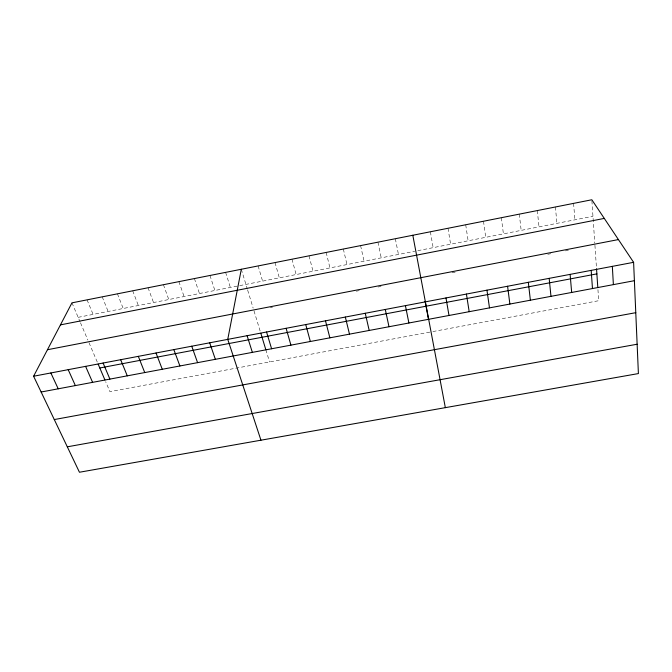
<?xml version="1.0" encoding="UTF-8"?>
<svg xmlns="http://www.w3.org/2000/svg" width="672" height="672" viewBox="0 0 672 672"><rect width="100%" height="100%" fill="white"/><g stroke="black" fill="none" stroke-linecap="round" stroke-linejoin="round"><path stroke-width="0.5" stroke-dasharray="3.36 2.52" d="M78.154 317.335L414.742 251.261M417.808 250.664L592.964 216.283M270.388 307.759L272.446 307.364M356.294 291.194L359.251 290.623M378.059 287.003L381.032 286.432M452.113 272.723L455.137 272.143M547.814 254.276L550.746 253.714M565.421 250.883L568.361 250.312M429.803 332.128L109.922 391.642L105.672 381.713M432.894 331.548L598.702 300.703L597.794 287.406M71.963 302.845L80.111 321.905M80.497 322.82L87.856 340.032M89.006 342.728L97.742 363.166M87.058 299.855L93.114 314.395M102.211 296.848L108.133 311.447M117.432 293.832L123.203 308.49M132.703 290.8L138.34 305.516M148.042 287.759L153.527 302.534M163.43 284.71L168.781 299.544M178.886 281.644L184.086 296.537M194.401 278.569L199.458 293.521M209.975 275.478L214.889 290.489M225.607 272.378L230.37 287.456M241.307 269.27L247.38 289.178M247.666 290.136L253.151 308.104M254.008 310.918L260.509 332.245M265.835 349.709L269.564 361.939M258.132 265.936L262.584 281.131M275.033 262.584L279.325 277.847M292.001 259.216L296.125 274.546M309.036 255.839L313.001 271.236M326.155 252.445L329.952 267.91M343.342 249.035L346.97 264.566M360.595 245.616L364.056 261.215M377.933 242.18L381.217 257.846M395.338 238.728L398.454 254.461M430.374 231.781L433.146 247.649M448.006 228.278L450.601 244.222M465.713 224.767L468.124 240.786M483.496 221.248L485.73 237.325M501.354 217.703L503.412 233.856M519.296 214.141L521.17 230.37M537.314 210.571L539.003 226.876M555.408 206.984L556.912 223.356M573.586 203.381L574.896 219.828M591.906 200.794L594.787 243.146M594.93 245.196L596.459 267.784"/><path stroke-width="1.01" d="M241.307 269.27L227.749 339.377L260.954 440.202M33.6 376.236L71.963 302.845L591.839 199.76L633.604 262.324L638.4 373.573L79.447 472.24L33.6 376.236L633.604 262.324M60.446 324.878L604.288 218.408M47.46 349.726L618.416 239.576M99.8 367.979L596.879 273.874M41.135 392.011L634.393 280.686M54.289 419.563L635.779 312.682M67.309 446.821L637.132 344.232M50.862 372.96L58.212 388.811M68.191 369.667L75.365 385.585M85.604 366.366L92.602 382.36M98.154 364.123L104.899 379.907M103.102 363.04L109.906 379.109M120.666 359.705L127.285 375.85M138.314 356.353L144.749 372.574M156.038 352.993L162.28 369.281M173.846 349.608L179.894 365.971M191.73 346.214L197.585 362.653M209.698 342.804L215.359 359.318M247.103 335.698L252.361 352.38M260.82 333.245L265.835 349.709M266.557 332.01L271.597 348.768M286.104 328.297L290.926 345.139M305.752 324.568L310.355 341.494M325.492 320.821L329.876 337.831M345.324 317.05L349.482 334.152M365.257 313.27L369.197 330.448M385.291 309.464L388.996 326.735M405.418 305.642L408.895 322.997M412.818 235.259L445.343 407.652M425.132 301.358L428.459 319.192M445.981 297.94L448.997 315.479M466.418 294.059L469.19 311.69M486.948 290.161L489.485 307.877M507.587 286.247L509.88 304.055M528.326 282.307L530.376 300.208M549.167 278.351L550.973 296.344M570.116 274.378L571.67 292.454M591.175 270.379L592.477 288.548M596.534 268.8L597.794 287.406M612.335 266.356L613.385 284.626"/></g></svg>
